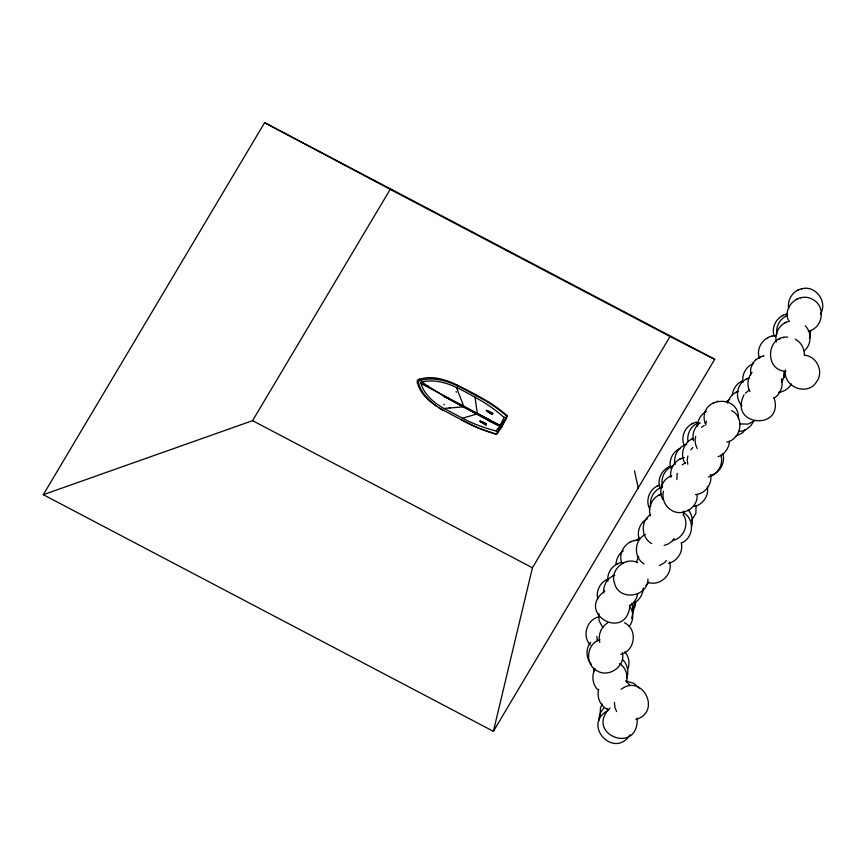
<?xml version="1.0" encoding="UTF-8"?>
<svg xmlns="http://www.w3.org/2000/svg" width="866" height="866" viewBox="0 0 866 866"><rect width="100%" height="100%" fill="white"/><g stroke="black" fill="none" stroke-linecap="round" stroke-linejoin="round"><path stroke-width="1.3" d="M593.567 672.113L594.033 668.206M598.85 720.609C598.882 715.966 600.625 711.484 603.851 708.128M614.405 702.445L614.936 707.522L616.635 711.614M484.484 422.965L482.178 421.796A10.024 7.502 15.5 0 0 480.955 421.32L479.732 421.114L485.902 425L486.378 423.939L484.57 423.052M485.945 424.99L486.378 423.939L485.209 423.377M492.169 414.468L492.657 413.277L486.183 410.267L486.952 411.231A10.024 9.872 -56.9 0 0 488.023 411.956L492.169 414.468L492.657 413.277M463.819 407.442L463.905 406.793L443.998 408.481C433.877 402.896 423.344 393.922 420.746 382.371C439.896 376.905 458.991 388.26 475.012 397.299A139.058 128.839 7.4 0 1 491.011 407.085L493.523 408.893A134.252 124.39 7.4 0 1 503.038 416.611L506.469 417.932L501.944 426.7L497.549 432.935L496.142 430.922L494.724 430.575A134.252 124.39 7.4 0 1 482.752 426.992L479.796 425.931A139.058 128.839 7.4 0 1 462.552 418.235L443.998 408.481M489.571 420.779L464.046 407.063L456.458 387.546M477.447 414.294L475.012 397.299M598.85 613.539L599.088 620.781L602.812 627.493M598.709 689.293C596.479 697.357 600.56 706.948 608.668 709.784M634.616 602.498L632.71 609.989M635.763 601.654L635.157 606.059L633.414 610.173M626.54 681.953C628.337 675.123 625.609 667.296 619.526 663.54M643.254 587.982C643.113 594.011 639.768 599.673 634.594 602.768M615.899 564.664C616.3 559.36 618.605 553.775 623.271 550.895M637.636 593.935C636.997 598.871 633.652 603.331 629.474 605.886M647.952 578.997C648.082 597.096 619.428 601.545 614.676 583.716C609.144 570.51 625.046 556.059 637.722 562.705M663.475 491.152C661.678 497.982 664.677 505.896 670.674 509.684M677.18 473.345L676.822 479.537M687.864 455.96L687.247 460.073L687.788 464.219M683.198 515.227L683.826 511.113M695.69 436.345C694.586 440.458 695.236 444.821 697.249 448.556M697.292 426.288C697.639 420.194 700.854 414.175 706.407 411.328M705.725 425.13L706.353 421.006M691.804 526.073C693.081 520.542 692.161 514.144 688.102 509.933M732.311 395.361C732.82 388.942 736.988 382.599 743.309 380.704M729.443 441.357C729.118 448.025 724.539 454.542 718.13 456.653M783.882 377.403L784.347 371.611M785.614 369.934C782.355 386.604 807.307 396.79 816.4 382.058C824.313 372.228 816.855 355.926 804.362 355.19M493.393 731.337L532.428 567.793L670.024 336.495L714.71 359.325L493.393 731.337L43.3 494.692L264.617 122.68L714.71 359.325M438.759 407.745L442.991 410.116C431.972 403.913 418.375 393.684 417.217 380.271C429.384 374.513 444.994 379.189 456.674 384.753C474.276 393.9 492.646 402.495 507.454 415.994L507.292 416.557A136.525 126.49 7.4 0 0 495.071 406.955L492.483 405.169A141.115 130.744 7.4 0 0 475.997 395.665C459.37 386.236 438.975 374.339 419.166 380.834A2.771 2.576 7.4 0 0 418.397 382.133C420.443 392.32 428.735 400.471 436.886 406.425M486.313 424.351L482.33 421.872M636.467 561.698L638.751 556.416M727.494 403.101C729.01 397.916 732.668 393.099 738.027 391.529M595.148 668.758C591.37 675.404 592.366 684.313 597.789 689.769M631.617 618.378L633.522 610.887L631.693 603.418M602.151 704.026L600.452 708.052L600.116 715.24M627.569 669.418C630.242 663.713 629.008 656.46 624.754 651.838M626.41 678.349C629.301 672.254 627.569 664.644 622.925 659.892M753.203 362.767L750.746 368.277L750.541 375.498M744.046 394.809C727.895 426.527 784.726 431.225 773.998 397.462M753.507 421.168C751.038 427.09 745.009 431.441 738.525 431.452M782.128 381.202L784.044 377.186L784.52 371.395M809.418 338.195L810.76 330.509M820.329 314.098C828.264 302.007 815.436 284.611 801.505 288.876M493.306 422.207L501.944 426.7L496.142 430.922L500.028 425.693L504.088 417.564M506.469 417.932L500.028 425.693L497.095 425.152L444.301 396.498L464.046 407.063M43.3 494.692L252.58 420.66L390.187 189.362L670.024 336.495M444.301 396.498A4.417 1.526 32.1 0 1 442.894 395.502L442.97 395.394M444.485 396.487L444.366 396.531A4.417 1.559 29.4 0 1 442.905 395.481L421.439 381.993M462.552 418.235L477.328 413.84L489.691 419.858M490.004 421.017L489.247 421.06L502.096 426.451M499.238 425.325L500.028 425.693M441.931 409.531L461.578 419.891A140.974 130.614 7.4 0 0 478.725 428.248L481.68 429.428A136.676 126.642 7.4 0 0 496.727 434.321L501.382 426.213M502.735 423.939L507.454 415.994M486.378 423.961L485.967 424.567L483.834 423.485M427.339 386.377L428.313 386.258M781.392 382.242L782.29 380.986M791.481 383.995C788.623 388.498 783.903 392.06 778.437 392.287M590.634 642.269C585.557 648.407 585.849 658.301 591.262 664.146M649.078 582.233L645.917 585.373M629.127 626.432C633.501 621.279 633.825 613.485 630.589 607.651M630.069 734.714C614.741 759.276 582.428 726.206 606.59 711.278M753.03 362.984L755.899 359.606M693.558 438.477C683.469 441.573 679.518 454.856 685.114 463.494M752.067 372.467C747.542 377.608 746.546 385.554 749.978 391.54M690.83 449.876L692.854 447.505M745.399 393.218L749.382 389.852M804.276 350.914C811.529 344.657 812.156 332.544 805.207 325.822M745.355 429.601L742.725 432.686L735.342 436.432M674.159 538.598L671.529 541.683L668.108 544.021L664.146 545.439M691.479 520.52L695.885 513.408L696.091 505.592M666.409 560.551L664.655 562.608L659.253 565.65M635.817 540.676L639.303 538.003M607.716 622.881C601.047 626.735 597.897 635.059 599.792 642.431M621.128 689.314C642.442 673.098 662.025 712.079 635.893 719.408M610.032 707.955C583.998 734.011 638.697 755.823 637.181 718.239M802.089 288.67C793.245 290.294 786.913 299.614 788.731 308.393M808.238 331.191C823.101 328.43 826.348 305.947 812.524 299.398C799.783 291.615 782.496 306.099 788.255 319.911M786.425 314.217L787.01 314.022C777.257 315.744 770.686 327.012 774.345 336.246M787.692 315.603C780.06 317.93 775.406 326.72 776.943 334.395M788.991 321.351L789.576 321.156C780.309 322.834 774.042 332.858 776.347 341.918M776.142 335.759C764.7 335.11 755.206 347.667 759.514 358.372M787.703 337.112C766.107 335.467 764.267 370.605 785.743 371.265M755.737 359.823L760.359 356.879M749.458 377.912C737.583 380.726 733.513 397.223 741.935 405.71M738.427 418.679C739.596 393.781 699.923 396.747 704.459 420.898M695.983 422.359L696.567 422.164C686.803 423.885 680.232 435.154 683.902 444.399M726.238 401.683L729.746 399.291M698.775 422.825C691.155 425.152 686.489 433.942 688.037 441.617M700.226 422.835C694.5 426.527 691.847 434.191 693.406 440.74M701.557 427.295L704.188 425.498M686.727 444.41C678.186 446.51 673.023 456.252 675.112 464.609M684.302 457.497C675.458 459.132 669.126 468.452 670.944 477.231M671.118 466.319C662.1 468.517 656.677 479.439 660.054 487.991M673.055 466.06C665.034 468.517 660.477 477.945 662.447 485.902M773.706 398.349C780.45 394.474 783.6 386.041 781.489 378.615M682.159 464.901L685.666 462.509M671.8 475.705C662.328 478.606 657.835 491.033 662.826 499.487M659.914 485.155C649.868 487.58 644.715 500.483 649.922 509.295M755.336 420.367L747.953 424.124L739.467 423.896M662.522 487.201C654.382 489.203 649.121 498.275 650.756 506.361M661.613 494.172C652.596 496.37 647.173 507.281 650.55 515.833M650.42 514.772C640.234 521.191 641.186 537.948 651.719 543.588M647.367 518.669C640.234 522.36 636.38 531.692 639.357 539.237M638.404 540.189C626.962 539.54 617.469 552.097 621.777 562.803M645.311 534.506C634.074 539.929 633.338 557.509 644.012 563.885M621.42 562.467C612.955 564.058 606.676 572.653 607.921 581.151M608.343 579.083C600.322 581.541 595.776 590.969 597.735 598.926M614.719 575.305C607.445 577.525 602.812 585.676 603.84 593.058M604.869 590.915C574.688 613.074 626.735 642.724 629.972 605.096M682.311 542.625C694.196 536.931 694.705 518.085 682.635 512.25M598.536 616.96C586.693 619.796 581.855 636.131 590.276 644.921M600.008 639.693C586.412 643.546 584.463 664.287 596.977 670.793C608.885 678.143 625.761 666.29 622.362 652.585M620.738 654.317C635.254 651.059 638.015 629.29 624.505 622.773M726.812 442.017C741.35 439.333 744.977 417.444 731.662 410.603M710.25 475.423C719.689 473.366 725.621 462.866 722.85 453.687M708.323 476.971C717.773 474.914 723.705 464.425 720.934 455.235M694.413 506.469C702.921 504.564 709.308 495.406 707.295 486.768M672.622 540.557C683.631 538.284 689.368 524.558 683.577 515.021M668.476 563.301C677.439 561.32 683.642 551.501 681.217 542.581M797.434 290.327L798.387 289.991M796.265 299.333L797.218 299.008M782.355 315.679L783.308 315.343M785.657 316.328L786.609 315.993M784.921 322.812L785.873 322.477M767.525 337.794L768.478 337.459M779.075 339.147L780.028 338.822M760.196 357.095L759.244 357.431L763.899 355.774L763.314 355.98M752.706 363.969C745.713 366.762 741.588 375.065 743.05 382.371M746.405 379.005L747.358 378.669M741.274 381.43L742.227 381.094M735.992 392.266L736.934 391.93M713.162 402.831L714.114 402.495M691.912 423.82L692.854 423.485M696.74 423.55L697.693 423.214M691.523 439.203L692.475 438.878M683.675 445.503L684.627 445.178M680.048 448.534C672.665 451.478 668.682 460.387 670.533 467.976M679.648 459.153L680.6 458.828M668.065 467.413L669.017 467.077M671.009 466.796L671.962 466.46M669.764 476.43L670.706 476.105M656.861 486.248L657.814 485.913M659.47 488.283L660.422 487.959M658.561 495.265L659.513 494.93M629.788 542.224L630.74 541.889M616.765 564.123L617.707 563.788M622.686 563.149L623.639 562.813M612.684 576.031L613.626 575.695M606.308 579.819L607.261 579.484M800.336 297.882L800.92 297.677M771.595 336.344L772.18 336.138M783.156 337.697L783.73 337.491M717.232 401.38L717.817 401.175M633.858 540.774L634.442 540.568M626.757 561.688L627.341 561.482M695.517 494.562C705.021 494.075 712.696 483.953 710.51 474.655M626.443 681.239L633.739 683.285L639.162 688.069M648.45 582.493C660.433 586.347 673.153 574.05 669.667 561.991M671.518 510.312C682.57 517.229 698.559 507.454 697.076 494.486M492.213 414.121L488.175 412.054M420.638 383.346L500.18 425.444M485.133 423.301L480.078 421.233L484.408 423.734M484.96 424.026L485.967 424.524M483.737 423.398L480.543 421.764M489.366 420.151L489.929 420.443M455.906 391.789L456.577 392.136M504.661 419.566L505.246 419.869M504.586 420.183L505.159 420.486M476.203 413.255L442.894 395.502M449.302 407.626L449.974 407.973M252.58 420.66L532.428 567.793M264.617 122.68L390.187 189.362M443.901 404.454L444.539 404.801M461.578 419.891L460.864 419.49L478.324 427.988L496.727 434.321M487.233 410.516L492.602 413.753M795.334 339.212C801.126 342.297 804.482 348.511 804.341 355.006M417.044 382.61L418.516 383.714M625.674 680.708L630.156 685.558M419.252 378.907L420.67 380.098M456.674 384.753L457.4 385.879M475.607 394.701L475.997 395.654M704.588 421.937L705.151 423.409M634.497 470.844L638.199 487.937M607.412 708.767L607.694 710.964M596.847 636.423L597.41 640.818"/></g></svg>
